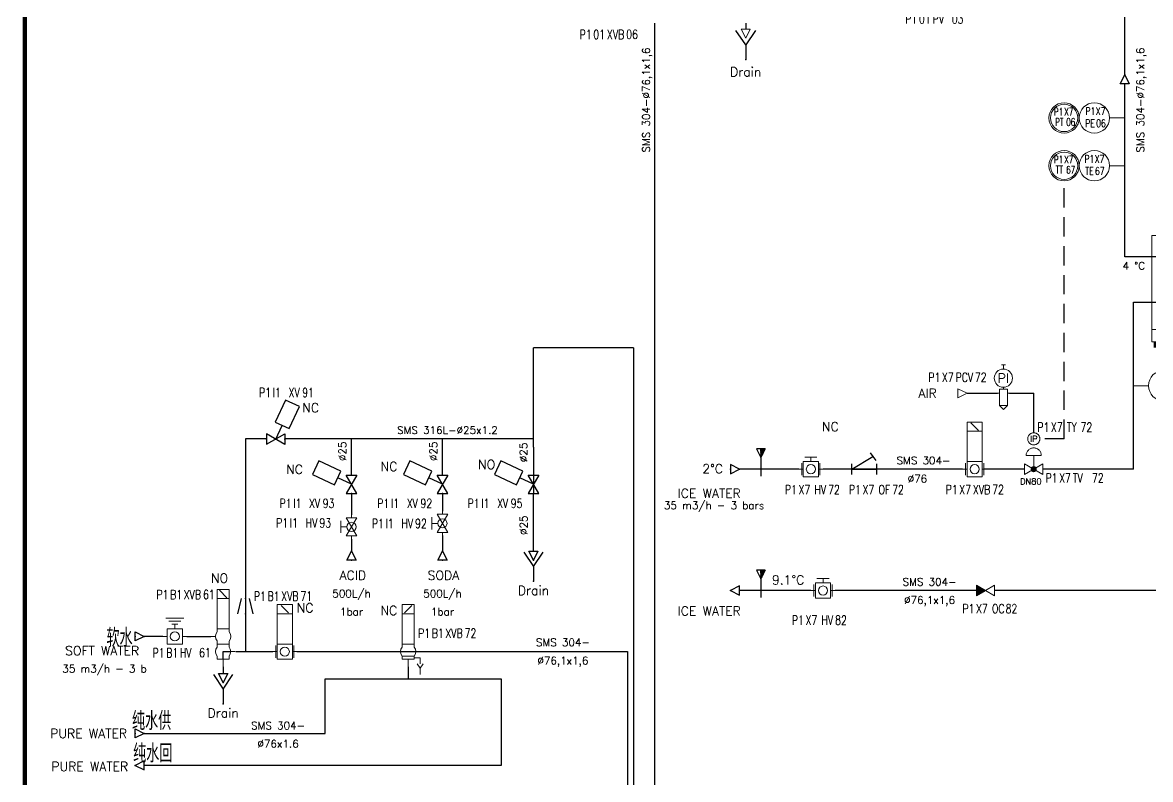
# Model space of a CAD drawing. Header units: inches. Extents: x 12482 to 13333, y 26366 to 27138.
# Drawn here: x 12482.5 to 12854.5, y 26721.1 to 26970.5 of the extents above; entities that cross this region are included whole.
import ezdxf
from ezdxf.enums import TextEntityAlignment as Align

# ---------------------------------------------------------------- set-up
doc = ezdxf.new("R2010")
doc.units = ezdxf.units.IN
doc.header["$MEASUREMENT"] = 0
doc.linetypes.add('ACAD_ISO02W100', pattern=[15, 12, -3])
doc.linetypes.add('DASHED2', pattern=[9.525, 6.35, -3.175])
doc.layers.add('31 Equipment', color=7, linetype='Continuous', lineweight=9)
doc.layers.add('33 Instruments Labels', color=7, linetype='Continuous', lineweight=9)
for name, color, linetype in [('FILTER', 7, 'Continuous'), ('LIAISON INSTRUMENTATION', 140, 'DASHED2'), ('MATERIEL-DIVERS', 7, 'Continuous'), ('POMPES-PROCESS', 7, 'Continuous'), ('REPERES', 7, 'Continuous'), ('techn-data', 7, 'Continuous'), ('TEXTES', 7, 'Continuous'), ('TUYAUTERIE-AIR INSTRUMENT', 3, 'Continuous'), ('TUYAUTERIE-EAU', 5, 'Continuous'), ('TUYAUTERIE-EAU UTILITES FROIDE', 142, 'Continuous'), ('TUYAUTERIE-EGOUT', 32, 'Continuous'), ('TUYAUTERIE-NEP (CONCENTRES + DETERGENTS)', 1, 'Continuous'), ('TUYAUTERIE-PROCESS', 30, 'Continuous'), ('TXT_ENG', 7, 'Continuous'), ('TXT_FR', 7, 'Continuous'), ('VANNES', 7, 'Continuous'), ('ZN', 1, 'Continuous')]:
    doc.layers.add(name, color=color, linetype=linetype)
doc.layers.get('33 Instruments Labels').off()
doc.layers.get('REPERES').off()
doc.styles.add('ACISOTS', font='isocp.shx', dxfattribs={"height": 1, "bigfont": 'gbcbig.shx'})
doc.styles.add('ROMANS', font='ROMANS.SHX')
doc.styles.get("Standard").update_dxf_attribs({"font": 'arial.ttf'})

# ---------------------------------------------------------------- blocks, each defined once
blk = doc.blocks.new('EGOUT')
at = {"color": 7}
for p, q in [((-3.2, 9.61), (0, 4.81)), ((0, 4.81), (3.2, 9.61)), ((0, 4.81), (0, 0))]:
    blk.add_line(p, q, dxfattribs=at)
at = {"color": 7, "extrusion": (0, -1, 0)}
blk.add_point((0, 0), dxfattribs=at)
at = {"layer": 'POMPES-PROCESS', "style": 'ROMANS'}
blk.add_attdef('EGOUT', text='', height=3, dxfattribs=at).set_placement((0, -4), align=Align.MIDDLE)
blk = doc.blocks.new('FLE23')
at = {"color": 7}
for p, q in [((0, -1.5), (0, 1.5)), ((0, 1.5), (3, 0)), ((3, 0), (0, -1.5))]:
    blk.add_line(p, q, dxfattribs=at)
at = {"layer": 'MATERIEL-DIVERS', "color": 2}
for p in [(0, 0), (3, 0)]:
    blk.add_point(p, dxfattribs=at)
at = {"layer": 'MATERIEL-DIVERS', "color": 7, "extrusion": (-1, 0, 0)}
blk.add_point((0, 0), dxfattribs=at)
at = {"layer": 'MATERIEL-DIVERS', "color": 7, "extrusion": (1, 0, 0)}
blk.add_point((3, 0), dxfattribs=at)
blk = doc.blocks.new('CR')
at = {"color": 7}
for p, q in [((-2.5, 2.5), (2.5, 1.25)), ((2.5, 1.25), (2.5, 1.25)), ((2.5, -1.25), (-2.5, -2.5))]:
    blk.add_line(p, q, dxfattribs=at)
at = {"color": 7, "extrusion": (-1, 0, 0)}
blk.add_point((-2.5, 0), dxfattribs=at)
at = {"color": 7, "extrusion": (1, 0, 0)}
blk.add_point((2.5, 0), dxfattribs=at)
blk = doc.blocks.new('REPNORM1')
at = {"layer": 'TEXTES', "style": 'ROMANS', "width": 0.75}
for tag, p in [('ZONE', (-9.75, -1.25)), ('SOUSZONE', (-5.25, -1.25)), ('ELEMENT', (-0.75, -1.25)), ('NUM', (5.59, -1.22))]:
    blk.add_attdef(tag, p, '', height=3, dxfattribs=at)
blk = doc.blocks.new('SMS-304-76')
at = {"layer": 'techn-data', "style": 'ROMANS'}
blk.add_text('SMS 304-%%C76,1x1,6', height=2.5, dxfattribs=at).set_placement((1.64, 2.84), align=Align.MIDDLE_CENTER)
blk = doc.blocks.new('APV-SIGN-ARW-FLOW-1')
at = {"layer": '31 Equipment'}
for p, q in [((-1.5, -1.5), (-1.5, 1.5)), ((-1.5, 1.5), (1.5, 0)), ((1.5, 0), (-1.5, -1.5))]:
    blk.add_line(p, q, dxfattribs=at)
blk = doc.blocks.new('FLE23-A')
at = {"color": 7}
for p, q in [((0, 1.5), (-3, 0)), ((-3, 0), (0, -1.5)), ((0, -1.5), (0, 1.5))]:
    blk.add_line(p, q, dxfattribs=at)
at = {"layer": 'MATERIEL-DIVERS', "color": 7, "extrusion": (-1, 0, 0)}
blk.add_point((-3, 0), dxfattribs=at)
at = {"layer": 'MATERIEL-DIVERS', "color": 2}
for p in [(-3, 0), (0, 0)]:
    blk.add_point(p, dxfattribs=at)
at = {"layer": 'MATERIEL-DIVERS', "color": 7, "extrusion": (1, 0, 0)}
blk.add_point((0, 0), dxfattribs=at)
blk = doc.blocks.new('*X62')
at = {"color": 0}
for p, q in [((-106.9, 13.3), (-106.7, 13.5)), ((-106.9, 13.4), (-106.8, 13.5)), ((-106.9, 13.4), (-106.9, 13.5)), ((-102, 8.5), (-106.9, 13.5)), ((-102, 8.4), (-106.9, 13.4)), ((-106.8, 13.1), (-106.4, 13.5)), ((-106.8, 13.2), (-106.5, 13.5)), ((-106.8, 13.2), (-106.5, 13.5)), ((-106.8, 13.3), (-106.6, 13.5)), ((-102, 8.6), (-106.8, 13.5)), ((-106.7, 12.9), (-106.1, 13.5)), ((-106.7, 13), (-106.2, 13.5)), ((-106.7, 13), (-106.3, 13.5)), ((-102, 8.7), (-106.7, 13.5)), ((-102, 8.8), (-106.7, 13.5)), ((-106.6, 12.7), (-105.7, 13.5)), ((-106.6, 12.7), (-105.8, 13.5)), ((-106.6, 12.8), (-105.9, 13.5)), ((-106.6, 12.9), (-106, 13.5)), ((-102, 8.9), (-106.6, 13.5)), ((-106.5, 12.5), (-105.5, 13.5)), ((-106.5, 12.6), (-105.6, 13.5)), ((-106.5, 12.6), (-105.7, 13.5)), ((-102, 9), (-106.5, 13.5)), ((-106.4, 12.3), (-105.2, 13.5)), ((-106.4, 12.4), (-105.3, 13.5)), ((-106.4, 12.4), (-105.4, 13.5)), ((-102, 9.1), (-106.4, 13.5)), ((-106.3, 12.1), (-104.9, 13.5)), ((-106.3, 12.2), (-104.9, 13.5)), ((-106.3, 12.2), (-105, 13.5)), ((-106.3, 12.3), (-105.1, 13.5)), ((-102, 9.2), (-106.3, 13.5)), ((-106.2, 11.9), (-104.6, 13.5)), ((-106.2, 12), (-104.7, 13.5)), ((-106.2, 12), (-104.8, 13.5)), ((-102, 9.2), (-106.2, 13.5)), ((-106.1, 11.7), (-104.2, 13.5)), ((-106.1, 11.7), (-104.3, 13.5)), ((-106.1, 11.8), (-104.4, 13.5)), ((-106.1, 11.9), (-104.5, 13.5)), ((-102, 9.3), (-106.1, 13.5)), ((-106, 11.5), (-104, 13.5)), ((-106, 11.6), (-104.1, 13.5)), ((-106, 11.6), (-104.2, 13.5)), ((-102, 9.4), (-106, 13.5)), ((-105.9, 11.3), (-103.7, 13.5)), ((-105.9, 11.4), (-103.8, 13.5)), ((-105.9, 11.4), (-103.9, 13.5)), ((-102, 9.5), (-105.9, 13.5)), ((-102, 9.6), (-105.9, 13.5)), ((-105.8, 11.1), (-103.4, 13.5)), ((-105.8, 11.1), (-103.4, 13.5)), ((-105.8, 11.2), (-103.5, 13.5)), ((-105.8, 11.3), (-103.6, 13.5)), ((-102, 9.7), (-105.8, 13.5)), ((-105.7, 10.9), (-103.1, 13.5)), ((-105.7, 11), (-103.2, 13.5)), ((-105.7, 11), (-103.3, 13.5)), ((-102, 9.8), (-105.7, 13.5)), ((-105.6, 10.7), (-102.7, 13.5)), ((-105.6, 10.7), (-102.8, 13.5)), ((-105.6, 10.8), (-102.9, 13.5)), ((-105.6, 10.9), (-103, 13.5)), ((-102, 9.9), (-105.6, 13.5)), ((-105.5, 10.5), (-102.5, 13.5)), ((-105.5, 10.6), (-102.6, 13.5)), ((-105.5, 10.6), (-102.7, 13.5)), ((-102, 9.9), (-105.5, 13.5)), ((-105.4, 10.3), (-102.2, 13.5)), ((-105.4, 10.4), (-102.3, 13.5)), ((-105.4, 10.4), (-102.4, 13.5)), ((-102, 10), (-105.4, 13.5)), ((-105.3, 10.1), (-102, 13.5)), ((-105.3, 10.2), (-102, 13.5)), ((-105.3, 10.3), (-102.1, 13.5)), ((-102, 10.1), (-105.3, 13.5)), ((-105.3, 10.1), (-102, 13.4)), ((-102, 10.2), (-105.2, 13.5)), ((-102, 10.3), (-105.2, 13.5)), ((-105.2, 10), (-102, 13.3)), ((-102, 10.4), (-105.1, 13.5)), ((-102, 10.5), (-105, 13.5)), ((-102, 10.6), (-104.9, 13.5)), ((-102, 10.7), (-104.8, 13.5)), ((-102, 10.7), (-104.7, 13.5)), ((-102, 10.8), (-104.6, 13.5)), ((-102, 10.9), (-104.5, 13.5)), ((-102, 11), (-104.4, 13.5)), ((-102, 11.1), (-104.4, 13.5)), ((-102, 11.2), (-104.3, 13.5)), ((-102, 11.3), (-104.2, 13.5)), ((-102, 11.4), (-104.1, 13.5)), ((-102, 11.5), (-104, 13.5)), ((-102, 11.5), (-103.9, 13.5)), ((-102, 11.6), (-103.8, 13.5)), ((-102, 11.7), (-103.7, 13.5)), ((-102, 11.8), (-103.6, 13.5)), ((-102, 11.9), (-103.6, 13.5)), ((-102, 12), (-103.5, 13.5)), ((-102, 12.1), (-103.4, 13.5)), ((-102, 12.2), (-103.3, 13.5)), ((-102, 12.2), (-103.2, 13.5)), ((-102, 12.3), (-103.1, 13.5)), ((-102, 12.4), (-103, 13.5)), ((-102, 12.5), (-102.9, 13.5)), ((-102, 12.6), (-102.9, 13.5)), ((-102, 12.7), (-102.8, 13.5)), ((-102, 12.8), (-102.7, 13.5)), ((-102, 12.9), (-102.6, 13.5)), ((-102, 13), (-102.5, 13.5)), ((-102, 13), (-102.4, 13.5)), ((-102, 13.1), (-102.3, 13.5)), ((-102, 13.2), (-102.2, 13.5)), ((-102, 13.3), (-102.1, 13.5)), ((-102, 13.4), (-102.1, 13.5)), ((-102, 13.5), (-102, 13.5)), ((-102, 8.4), (-106.8, 13.2)), ((-102, 8.3), (-106.7, 13)), ((-102, 8.2), (-106.6, 12.9)), ((-102, 8.1), (-106.6, 12.7)), ((-102, 8), (-106.5, 12.5)), ((-102, 7.9), (-106.4, 12.3)), ((-102, 7.8), (-106.3, 12.2)), ((-102, 7.7), (-106.2, 12)), ((-102, 7.6), (-106.1, 11.8)), ((-102, 7.6), (-106, 11.6)), ((-102, 7.5), (-105.9, 11.5)), ((-102, 7.4), (-105.9, 11.3)), ((-102, 7.3), (-105.8, 11.1)), ((-102, 7.2), (-105.7, 10.9)), ((-102, 7.1), (-105.6, 10.7)), ((-102, 7), (-105.5, 10.6)), ((-102, 6.9), (-105.4, 10.4)), ((-102, 6.9), (-105.3, 10.2)), ((-105.2, 10), (-102, 13.2)), ((-105.2, 9.9), (-102, 13.1)), ((-102, 6.8), (-105.2, 10)), ((-105.1, 9.9), (-102, 13)), ((-105.1, 9.7), (-102, 12.9)), ((-105.1, 9.8), (-102, 12.9)), ((-105.1, 9.7), (-102, 12.8)), ((-102, 6.7), (-105.1, 9.9)), ((-102, 6.6), (-105.1, 9.7)), ((-105, 9.6), (-102, 12.7)), ((-105, 9.6), (-102, 12.6)), ((-105, 9.5), (-102, 12.5)), ((-102, 6.5), (-105, 9.5)), ((-104.9, 9.4), (-102, 12.4)), ((-104.9, 9.4), (-102, 12.3)), ((-104.9, 9.3), (-102, 12.2)), ((-102, 6.4), (-104.9, 9.3)), ((-104.8, 9.2), (-102, 12.1)), ((-104.8, 9.3), (-102, 12.1)), ((-104.8, 9.1), (-102, 12)), ((-104.8, 9.1), (-102, 11.9)), ((-102, 6.3), (-104.8, 9.2)), ((-104.7, 9), (-102, 11.8)), ((-104.7, 9), (-102, 11.7)), ((-104.7, 8.9), (-102, 11.6)), ((-102, 6.2), (-104.7, 9)), ((-104.6, 8.9), (-102, 11.5)), ((-104.6, 8.7), (-102, 11.4)), ((-104.6, 8.8), (-102, 11.4)), ((-104.6, 8.7), (-102, 11.3)), ((-102, 6.1), (-104.6, 8.8)), ((-104.5, 8.6), (-102, 11.2)), ((-104.5, 8.6), (-102, 11.1)), ((-104.5, 8.5), (-102, 11)), ((-102, 6.1), (-104.5, 8.6)), ((-104.4, 8.4), (-102, 10.9)), ((-104.4, 8.4), (-102, 10.8)), ((-104.4, 8.3), (-102, 10.7)), ((-102, 6), (-104.4, 8.4)), ((-104.3, 8.3), (-102, 10.6)), ((-104.3, 8.2), (-102, 10.6)), ((-104.3, 8.1), (-102, 10.5)), ((-104.3, 8.1), (-102, 10.4)), ((-102, 5.9), (-104.3, 8.3)), ((-102, 5.8), (-104.3, 8.1)), ((-104.2, 8), (-102, 10.3)), ((-104.2, 8), (-102, 10.2)), ((-104.2, 7.9), (-102, 10.1)), ((-102, 5.7), (-104.2, 7.9)), ((-104.1, 7.8), (-102, 10)), ((-104.1, 7.8), (-102, 9.9)), ((-104.1, 7.7), (-102, 9.9)), ((-104.1, 7.7), (-102, 9.8)), ((-102, 5.6), (-104.1, 7.7)), ((-104, 7.6), (-102, 9.7)), ((-104, 7.6), (-102, 9.6)), ((-104, 7.5), (-102, 9.5)), ((-102, 5.5), (-104, 7.6)), ((-103.9, 7.4), (-102, 9.4)), ((-103.9, 7.4), (-102, 9.3)), ((-103.9, 7.3), (-102, 9.2)), ((-102, 5.4), (-103.9, 7.4)), ((-103.8, 7.3), (-102, 9.1)), ((-103.8, 7.2), (-102, 9.1)), ((-103.8, 7.1), (-102, 9)), ((-103.8, 7.1), (-102, 8.9)), ((-102, 5.4), (-103.8, 7.2)), ((-103.7, 7), (-102, 8.8)), ((-103.7, 7), (-102, 8.7)), ((-103.7, 6.9), (-102, 8.6)), ((-102, 5.3), (-103.7, 7)), ((-103.6, 6.8), (-102, 8.5)), ((-103.6, 6.8), (-102, 8.4)), ((-103.6, 6.7), (-102, 8.3)), ((-102, 5.2), (-103.6, 6.9)), ((-102, 5.1), (-103.6, 6.7)), ((-103.5, 6.7), (-102, 8.3)), ((-103.5, 6.6), (-102, 8.2)), ((-103.5, 6.6), (-102, 8.1)), ((-103.5, 6.5), (-102, 8)), ((-102, 5), (-103.5, 6.5)), ((-103.4, 6.4), (-102, 7.9)), ((-103.4, 6.4), (-102, 7.8)), ((-103.4, 6.3), (-102, 7.7)), ((-102, 4.9), (-103.4, 6.3)), ((-103.3, 6.3), (-102, 7.6)), ((-103.3, 6.2), (-102, 7.6)), ((-103.3, 6.1), (-102, 7.5)), ((-103.3, 6.1), (-102, 7.4)), ((-102, 4.8), (-103.3, 6.1)), ((-103.2, 6), (-102, 7.3)), ((-103.2, 6), (-102, 7.2)), ((-103.2, 5.9), (-102, 7.1)), ((-102, 4.7), (-103.2, 6)), ((-103.1, 5.8), (-102, 7)), ((-103.1, 5.8), (-102, 6.9)), ((-103.1, 5.7), (-102, 6.8)), ((-102, 4.6), (-103.1, 5.8)), ((-103, 5.7), (-102, 6.8)), ((-103, 5.6), (-102, 6.7)), ((-103, 5.6), (-102, 6.6)), ((-103, 5.5), (-102, 6.5)), ((-102, 4.6), (-103, 5.6)), ((-102.9, 5.4), (-102, 6.4)), ((-102.9, 5.4), (-102, 6.3)), ((-102.9, 5.3), (-102, 6.2)), ((-102, 4.5), (-102.9, 5.4)), ((-102.8, 5.3), (-102, 6.1)), ((-102.8, 5.2), (-102, 6.1)), ((-102.8, 5.1), (-102, 6)), ((-102.8, 5.1), (-102, 5.9)), ((-102, 4.4), (-102.8, 5.3)), ((-102, 4.3), (-102.8, 5.1)), ((-102.7, 5), (-102, 5.8)), ((-102.7, 5), (-102, 5.7)), ((-102.7, 4.9), (-102, 5.6)), ((-102, 4.2), (-102.7, 4.9)), ((-102.6, 4.8), (-102, 5.5)), ((-102.6, 4.8), (-102, 5.4)), ((-102.6, 4.7), (-102, 5.3)), ((-102, 4.1), (-102.6, 4.7)), ((-102.5, 4.7), (-102, 5.3)), ((-102.5, 4.6), (-102, 5.2)), ((-102.5, 4.5), (-102, 5.1)), ((-102.5, 4.5), (-102, 5)), ((-102, 4), (-102.5, 4.6)), ((-102.4, 4.4), (-102, 4.9)), ((-102.4, 4.4), (-102, 4.8)), ((-102.4, 4.3), (-102, 4.7)), ((-102, 3.9), (-102.4, 4.4)), ((-102.3, 4.3), (-102, 4.6)), ((-102.3, 4.2), (-102, 4.5)), ((-102.3, 4.1), (-102, 4.5)), ((-102.3, 4.1), (-102, 4.4)), ((-102, 3.8), (-102.3, 4.2)), ((-102.2, 4), (-102, 4.3)), ((-102.2, 4), (-102, 4.2)), ((-102.2, 3.9), (-102, 4.1)), ((-102, 3.8), (-102.2, 4)), ((-102.1, 3.8), (-102, 4)), ((-102.1, 3.8), (-102, 3.9)), ((-102, 3.7), (-102.1, 3.9)), ((-102.1, 3.7), (-102, 3.8)), ((-102, 3.6), (-102.1, 3.7)), ((-102, 3.7), (-102, 3.8)), ((-102, 3.6), (-102, 3.7)), ((-102, 3.5), (-102, 3.6)), ((-102, 3.5), (-102, 3.5))]:
    blk.add_line(p, q, dxfattribs=at)
blk = doc.blocks.new('LIMFOUR')
at = {"color": 7}
for p, q in [((-1.41, 6.67), (1.41, 6.67)), ((-1.41, 6.67), (0, 3.86)), ((1.41, 6.67), (0, 3.86)), ((0, 6.67), (0, -2.32))]:
    blk.add_line(p, q, dxfattribs=at)
blk.add_point((0, 0), dxfattribs=at)
at = {"color": 7, "xscale": 0.28125, "yscale": 0.28125, "zscale": 0.28125}
blk.add_blockref('*X62', (28.68, 2.88), dxfattribs=at)
blk = doc.blocks.new('APV-VLV-BFLY-SVS-3')
at = {"layer": '31 Equipment', "ltscale": 38}
for p, q in [((1.25, 15.25), (-1.25, 12.75)), ((-2.5, 0), (-4, 0)), ((2.5, 2.5), (-2.5, 2.5)), ((-2.5, 2.5), (-2.5, -2.5)), ((2.5, -2.5), (2.5, 2.5)), ((2.5, 0), (4, 0)), ((-2.5, -2.5), (2.5, -2.5))]:
    blk.add_line(p, q, dxfattribs=at)
at = {"layer": '31 Equipment'}
for p, q in [((-3, 2), (-3, -2)), ((3, -2), (3, 2))]:
    blk.add_line(p, q, dxfattribs=at)
at = {"layer": '31 Equipment', "ltscale": 38}
for points in [[(-2.5, 12.5), (2.5, 12.5), (2.5, 15.5), (-2.5, 15.5)], [(-2.5, 2.5), (2.5, 2.5), (2.5, 12.5), (-2.5, 12.5)]]:
    blk.add_lwpolyline(points, close=True, dxfattribs=at)
blk.add_circle((0, 0), 1.5, dxfattribs=at)
blk = doc.blocks.new('APV-VLV-MODUL-2WAY-1')
at = {"layer": '31 Equipment', "linetype": 'ACAD_ISO02W100', "ltscale": 38}
for p, q in [((2.5, 4.5), (-2.5, 4.5)), ((0, 1), (0, 4.5))]:
    blk.add_line(p, q, dxfattribs=at)
at = {"layer": '31 Equipment', "ltscale": 38}
for p, q in [((-3, 0), (-4, 0)), ((3, 0), (4, 0))]:
    blk.add_line(p, q, dxfattribs=at)
at = {"layer": '31 Equipment'}
for p, q in [((-3, 1.734), (-3, -1.734)), ((-3, -1.734), (3, 1.734)), ((3, -1.734), (-3, 1.734)), ((3, 1.734), (3, -1.734))]:
    blk.add_line(p, q, dxfattribs=at)
at = {"layer": '31 Equipment', "const_width": 1}
blk.add_lwpolyline([(-0.5, 0, 1), (0.5, 0, 1)], format="xyb", close=True, dxfattribs=at)
at = {"layer": '31 Equipment', "linetype": 'ACAD_ISO02W100', "ltscale": 38}
blk.add_arc((0, 4.5), 2.5, 0, 180, dxfattribs=at)
blk = doc.blocks.new('APV-VLV-IPCNV-GEN-1')
at = {"layer": '31 Equipment', "linetype": 'ACAD_ISO02W100', "ltscale": 38}
blk.add_circle((0, 0), 2, dxfattribs=at)
at = {"layer": '31 Equipment', "style": 'ROMANS'}
blk.add_text('IP', height=2, dxfattribs=at).set_placement((0, 0), align=Align.MIDDLE)
blk = doc.blocks.new('APV-PNE-GEN-PRESREGL-1')
at = {"layer": '31 Equipment', "color": 7}
for p, q in [((-0.67, 9.33), (0.67, 9.33)), ((0, 8), (0, 9.33)), ((-1.33, 0), (-2, 0)), ((-1.33, -4), (-1.33, 1.33)), ((-1.33, 1.33), (1.33, 1.33)), ((1.33, 1.33), (1.33, -4)), ((1.33, 0), (2, 0)), ((-1.33, -4), (0, -5.33)), ((1.33, -4), (-1.33, -4)), ((0, -5.33), (1.33, -4))]:
    blk.add_line(p, q, dxfattribs=at)
at = {"layer": '31 Equipment'}
blk.add_line((0, 2), (0, 1.33), dxfattribs=at)
blk.add_circle((0, 5), 3, dxfattribs=at)
at = {"layer": '31 Equipment', "style": 'ROMANS'}
blk.add_text('PI', height=3, dxfattribs=at).set_placement((0, 5), align=Align.MIDDLE)
blk = doc.blocks.new('REPNORM')
at = {"layer": 'TEXTES', "style": 'ROMANS', "width": 0.75}
for tag, p in [('ZONE', (-9.75, -1.25)), ('SOUSZONE', (-5.25, -1.25)), ('ELEMENT', (0, -1.25)), ('NUM', (4.5, -1.25))]:
    blk.add_attdef(tag, p, '', height=3, dxfattribs=at)
blk = doc.blocks.new('APV-HEX-PLAT-14')
at = {"layer": '31 Equipment'}
for p, q in [((-1, 2), (-1, 37)), ((-1, 37), (1, 37)), ((1, 37), (1, 2)), ((1, 36), (15, 36)), ((17, 37), (15, 37)), ((15, 37), (15, 10)), ((17, 10), (17, 37)), ((17, 36), (133, 36)), ((135, 37), (133, 37)), ((133, 37), (133, 2)), ((135, 37), (135, 2)), ((15, 32), (1, 32)), ((15, 31), (12, 31)), ((12, 31), (12, 29)), ((17, 32), (133, 32)), ((43, 13), (43, 32)), ((47, 32), (47, 13)), ((73, 13), (73, 32)), ((77, 32), (77, 13)), ((103, 13), (103, 32)), ((107, 32), (107, 13)), ((135, 31), (137, 31)), ((137, 31), (137, 29)), ((12, 29), (15, 29)), ((137, 29), (135, 29)), ((12, 14), (12, 16)), ((12, 16), (15, 16)), ((135, 16), (137, 16)), ((137, 16), (137, 14)), ((15, 13), (1, 13)), ((15, 14), (12, 14)), ((17, 13), (133, 13)), ((137, 14), (135, 14)), ((1, 11), (15, 11)), ((15, 10), (17, 10)), ((17, 11), (133, 11)), ((-1, 6), (1, 6)), ((133, 6), (135, 6)), ((1, 2), (-1, 2)), ((133, 2), (135, 2))]:
    blk.add_line(p, q, dxfattribs=at)
at = {"layer": '31 Equipment', "ltscale": 38}
for p in [(-5, 30), (40, 30), (50, 30), (70, 30), (80, 30), (100, 30), (110, 30), (140, 30), (-5, 15), (40, 15), (50, 15), (70, 15), (80, 15), (100, 15), (110, 15), (140, 15)]:
    blk.add_point(p, dxfattribs=at)
at = {"layer": '31 Equipment'}
for points in [[(0.5, 2), (-0.5, 2), (0.5, 0), (-0.5, 0)], [(134.5, 2), (133.5, 2), (134.5, 0), (133.5, 0)]]:
    blk.add_trace(points, dxfattribs=at)
blk = doc.blocks.new('VANNE SIEGE INCLINE')
at = {"color": 7}
for p, q in [((-3, 1.73), (-3, -1.73)), ((-3, -1.73), (3, 1.73)), ((3, -1.73), (-3, 1.73)), ((3, 1.73), (3, -1.73))]:
    blk.add_line(p, q, dxfattribs=at)
at = {"color": 7, "extrusion": (-1, 0, 0)}
blk.add_point((-3, 0), dxfattribs=at)
at = {"color": 7, "extrusion": (1, 0, 0)}
blk.add_point((3, 0), dxfattribs=at)
at = {"layer": 'VANNES'}
for p, q in [((3.23, 12.84), (-0.15, 5.59)), ((7.76, 10.73), (3.23, 12.84)), ((4.38, 3.47), (7.76, 10.73)), ((-0.15, 5.59), (4.38, 3.47)), ((0, 0), (2.11, 4.53))]:
    blk.add_line(p, q, dxfattribs=at)
blk = doc.blocks.new('APV-FCE-NRV-GEN-1')
at = {"layer": '31 Equipment'}
h = blk.add_hatch(dxfattribs=at)
h.set_pattern_fill('ANSI31', color=256, scale=0.01, style=0)
h.set_pattern_definition([(45, (0, 0), (-0.02245064, 0.02245064), [])])
h.paths.add_polyline_path([(3, 1.75), (3, -1.75), (0, 0)])
at = {"layer": '31 Equipment', "linetype": 'ACAD_ISO02W100', "ltscale": 38}
for p, q in [((-3, 0), (-5, 0)), ((0, 0), (-3, 1.75)), ((-3, 1.75), (-3, -1.75)), ((0, 0), (-3, -1.75)), ((0, 0), (3, 1.75)), ((0, 0), (3, -1.75)), ((3, 1.75), (3, -1.75)), ((3, 0), (5, 0))]:
    blk.add_line(p, q, dxfattribs=at)
blk = doc.blocks.new('FILTER (3)')
at = {"layer": 'FILTER'}
for p, q in [((0, 1.71), (0, -1.71)), ((0, 0), (8.27, 0)), ((0, 0), (6.97, -4.12)), ((8.27, 1.71), (8.27, -1.71)), ((6.97, -4.12), (7.92, -2.85)), ((6.02, -5.39), (6.97, -4.12))]:
    blk.add_line(p, q, dxfattribs=at)
at = {"layer": 'FILTER', "flags": 1}
for tag, p in [('///', (2.96, 22.41)), ('///', (2.96, 20.11)), ('///', (2.96, 17.53)), ('COMMENTS', (-2.97, 14.83)), ('SUPPLIER', (-2.63, 11.93)), ('SIZE', (1.28, 9.44)), ('DESCRIPTION', (-4.64, 6.8)), ('TARGETNO.', (-2.92, 3.96))]:
    blk.add_attdef(tag, p, '', height=2, dxfattribs=at)
blk = doc.blocks.new('APV-VLV-SSEAT-SW43-41')
at = {"layer": '31 Equipment', "ltscale": 38}
for p, q in [((1.25, 20.25), (-1.25, 17.75)), ((-2, 7.5), (-2, 6.5)), ((2, 7.5), (2, 6.5)), ((2.5, 5), (4, 5)), ((-2.5, 0), (-4, 0)), ((-2, 2.5), (-2, 3.5)), ((-2, 2.5), (2, 2.5)), ((-2, 2.5), (-2, 1.5)), ((2, 2.5), (2, 3.5)), ((2, 2.5), (2, 1.5)), ((-2, -1.5), (-2, -2.5)), ((-2, -2.5), (2, -2.5)), ((0, -2.5), (0, -5)), ((2, -1.5), (2, -2.5))]:
    blk.add_line(p, q, dxfattribs=at)
at = {"layer": '31 Equipment', "lineweight": 30}
for p, q in [((0, 0), (-2.5, 0)), ((0, -2.5), (0, 0))]:
    blk.add_line(p, q, dxfattribs=at)
at = {"layer": '31 Equipment', "ltscale": 38}
for points in [[(-2, 17.5), (2, 17.5), (2, 20.5), (-2, 20.5)], [(-2, 7.5), (2, 7.5), (2, 17.5), (-2, 17.5)]]:
    blk.add_lwpolyline(points, close=True, dxfattribs=at)
for centre, start, end in [((0, 5), 143.1301, 216.8699), ((0, 5), 323.1301, 36.8699), ((0, 0), 143.1301, 216.8699), ((0, 0), 323.1301, 36.8699)]:
    blk.add_arc(centre, 2.5, start, end, dxfattribs=at)
blk = doc.blocks.new('APV-VLVM-BALL-KHV+MF-1')
at = {"layer": '31 Equipment', "ltscale": 38}
for p, q in [((-3, 0), (-4, 0)), ((3, 0), (4, 0))]:
    blk.add_line(p, q, dxfattribs=at)
at = {"layer": '31 Equipment'}
for p, q in [((-3, 1.734), (-3, -1.734)), ((-3, -1.734), (3, 1.734)), ((3, -1.734), (-3, 1.734)), ((-2, 3.5), (2, 3.5)), ((0, 1.5), (0, 3.5)), ((3, 1.734), (3, -1.734))]:
    blk.add_line(p, q, dxfattribs=at)
blk.add_circle((0, 0), 1.5, dxfattribs=at)
blk = doc.blocks.new('APV-VLVM-BFLY-SV-3')
at = {"layer": '31 Equipment'}
for p, q in [((3, 6), (-3, 6)), ((-2, 5), (2, 5)), ((-1, 4), (1, 4))]:
    blk.add_line(p, q, dxfattribs=at)
at = {"layer": '31 Equipment', "ltscale": 38}
for p, q in [((0, 2.5), (0, 4)), ((-2.5, 0), (-4, 0)), ((2.5, 2.5), (-2.5, 2.5)), ((-2.5, 2.5), (-2.5, -2.5)), ((2.5, -2.5), (2.5, 2.5)), ((2.5, 0), (4, 0)), ((-2.5, -2.5), (2.5, -2.5))]:
    blk.add_line(p, q, dxfattribs=at)
blk.add_circle((0, 0), 1.5, dxfattribs=at)
blk = doc.blocks.new('APV-VLV-SSEAT-SWCIP42-3')
at = {"layer": '31 Equipment', "ltscale": 38}
for p, q in [((1.25, 15.25), (-1.25, 12.75)), ((-2.5, 0), (-4, 0)), ((-2, 2.5), (-2, 1.5)), ((2, 2.5), (2, 1.5)), ((2.5, 0), (4, 0)), ((-2, -1.5), (2, -1.5)), ((-2, -2.5), (-2, -1.5)), ((-2, -2.5), (2, -2.5)), ((0, -2.5), (0, -5)), ((2, -2.5), (2, -1.5)), ((2, -2), (4, -2)), ((4, -2), (4, -4)), ((4, -5.5), (3, -4)), ((5, -4), (4, -5.5)), ((4, -5.5), (4, -7.5))]:
    blk.add_line(p, q, dxfattribs=at)
at = {"layer": '31 Equipment', "lineweight": 30}
blk.add_line((-2.5, 0), (2.5, 0), dxfattribs=at)
at = {"layer": '31 Equipment', "ltscale": 38}
for points in [[(-2, 12.5), (2, 12.5), (2, 15.5), (-2, 15.5)], [(-2, 2.5), (2, 2.5), (2, 12.5), (-2, 12.5)]]:
    blk.add_lwpolyline(points, close=True, dxfattribs=at)
for start, end in [(143.1301, 216.8699), (323.1301, 36.8699)]:
    blk.add_arc((0, 0), 2.5, start, end, dxfattribs=at)
blk = doc.blocks.new('APV-INS-M-L-PE')
at = {"layer": '31 Equipment', "color": 7}
blk.add_line((0, -5), (0, -10), dxfattribs=at)
blk.add_circle((0, 0), 5, dxfattribs=at)
blk = doc.blocks.new('REPINS')
at = {"layer": 'TEXTES', "style": 'ROMANS', "width": 0.75}
for tag, p in [('ZONE', (-3.3, 1)), ('SOUSZONE', (0.1, 1)), ('NUM', (0.2, -3))]:
    blk.add_attdef(tag, p, '', height=2.5, dxfattribs=at)
blk.add_attdef('ELEMENT', text='', height=2.5, dxfattribs=at).set_placement((-0.2, -3), align=Align.RIGHT)
blk = doc.blocks.new('APV-INS-F-L-PT')
at = {"layer": '31 Equipment'}
for radius in [5, 4.5]:
    blk.add_circle((0, 0), radius, dxfattribs=at)
blk = doc.blocks.new('REPINS2')
at = {"layer": 'TEXTES', "style": 'ROMANS', "width": 0.7}
for tag, p in [('ZONE', (-3.35, 0.8)), ('SOUSZONE', (0.05, 0.8)), ('NUM', (0.7, -2.6))]:
    blk.add_attdef(tag, p, '', height=2.5, dxfattribs=at)
blk.add_attdef('ELEMENT', text='', height=2.5, dxfattribs=at).set_placement((-1.56, -2.59), align=Align.CENTER)
blk = doc.blocks.new('APV-INS-M-L-TE')
at = {"layer": '31 Equipment', "color": 7}
blk.add_line((0, -5), (0, -10), dxfattribs=at)
blk.add_circle((0, 0), 5, dxfattribs=at)
blk = doc.blocks.new('APV-INS-F-L-TT')
at = {"layer": '31 Equipment'}
for radius in [5, 4.5]:
    blk.add_circle((0, 0), radius, dxfattribs=at)
blk = doc.blocks.new('APV-VLVM-BFLY-SVS-1')
at = {"layer": '31 Equipment', "ltscale": 38}
for p, q in [((-2, 4), (2, 4)), ((0, 2.5), (0, 4)), ((-2.5, 0), (-4, 0)), ((2.5, 2.5), (-2.5, 2.5)), ((-2.5, 2.5), (-2.5, -2.5)), ((2.5, -2.5), (2.5, 2.5)), ((2.5, 0), (4, 0)), ((-2.5, -2.5), (2.5, -2.5))]:
    blk.add_line(p, q, dxfattribs=at)
at = {"layer": '31 Equipment'}
for p, q in [((-3, 2), (-3, -2)), ((3, -2), (3, 2))]:
    blk.add_line(p, q, dxfattribs=at)
at = {"layer": '31 Equipment', "ltscale": 38}
blk.add_circle((0, 0), 1.5, dxfattribs=at)

msp = doc.modelspace()

# ---------------------------------------------------------------- linework, layer by layer
at = {"layer": 'LIAISON INSTRUMENTATION'}
for q in [(12825.96, 26918.31), (12817.96, 26833.31)]:
    msp.add_line((12825.96, 26833.31), q, dxfattribs=at)
at = {"layer": 'MATERIEL-DIVERS'}
msp.add_line((12650.96, 26821.31), (12650.96, 26815.31), dxfattribs=at)
at = {"layer": 'TUYAUTERIE-AIR INSTRUMENT'}
for p, q in [((12793.96, 26848.31), (12803.96, 26848.31)), ((12807.96, 26848.31), (12815.96, 26848.31)), ((12815.96, 26835.31), (12815.96, 26848.31))]:
    msp.add_line(p, q, dxfattribs=at)
at = {"layer": 'TUYAUTERIE-EAU'}
for p, q in [((12848.82, 26823.31), (12848.82, 26878.31)), ((12848.82, 26878.31), (12895.96, 26878.31)), ((12738.46, 26823.31), (12718.96, 26823.31)), ((12792.46, 26823.31), (12746.46, 26823.31)), ((12812.96, 26823.31), (12799.46, 26823.31)), ((12848.82, 26823.31), (12818.96, 26823.31)), ((12742.46, 26783.31), (12718.96, 26783.31)), ((12799.99, 26783.31), (12750.46, 26783.31)), ((12895.96, 26783.31), (12803.03, 26783.31))]:
    msp.add_line(p, q, dxfattribs=at)
at = {"layer": 'TUYAUTERIE-EAU UTILITES FROIDE'}
for p, q in [((12562.96, 26833.31), (12555.96, 26833.31)), ((12555.96, 26833.31), (12555.97, 26763.18)), ((12528.7, 26768.18), (12522.61, 26768.18)), ((12536.7, 26768.18), (12544.62, 26768.18)), ((12552.84, 26763.18), (12564.96, 26763.18)), ((12572.96, 26763.18), (12681.96, 26763.18)), ((12681.96, 26763.18), (12681.96, 26687.31)), ((12609.64, 26758.18), (12609.64, 26754.24)), ((12582.25, 26754.24), (12640.36, 26754.24)), ((12582.25, 26736.22), (12582.25, 26754.24)), ((12640.36, 26754.24), (12640.36, 26725.68)), ((12522.61, 26736.22), (12582.25, 26736.22)), ((12640.36, 26725.68), (12522.61, 26725.68))]:
    msp.add_line(p, q, dxfattribs=at)
at = {"layer": 'TUYAUTERIE-EGOUT'}
for p, q in [((12720.96, 26970.31), (12720.96, 26968.31)), ((12650.96, 26796.33), (12650.96, 26815.31)), ((12548.62, 26758.18), (12548.62, 26755.96))]:
    msp.add_line(p, q, dxfattribs=at)
at = {"layer": 'TUYAUTERIE-NEP (CONCENTRES + DETERGENTS)'}
for p, q in [((12650.96, 26830.53), (12650.96, 26863.31)), ((12683.96, 26863.31), (12650.96, 26863.31)), ((12683.96, 26863.31), (12683.96, 26688.31)), ((12650.96, 26833.31), (12568.96, 26833.31)), ((12590.96, 26821.31), (12590.96, 26833.31)), ((12620.96, 26821.31), (12620.96, 26833.31)), ((12650.96, 26830.53), (12650.96, 26821.31)), ((12590.96, 26815.31), (12590.96, 26808.29)), ((12620.96, 26815.31), (12620.96, 26809.44)), ((12620.96, 26801.44), (12620.96, 26796.31)), ((12590.96, 26800.29), (12590.96, 26796.31))]:
    msp.add_line(p, q, dxfattribs=at)
at = {"layer": 'TUYAUTERIE-PROCESS'}
for p, q in [((12845.96, 26953.31), (12845.96, 27024.64)), ((12690.96, 26687.31), (12690.96, 26970.31)), ((12845.96, 26893.31), (12845.96, 26950.29)), ((12895.96, 26893.31), (12845.96, 26893.31))]:
    msp.add_line(p, q, dxfattribs=at)
at = {"layer": 'ZN', "const_width": 1.5}
msp.add_lwpolyline([(12483.22, 27081.15), (13332, 27081.15), (13332, 26367), (12483.22, 26367)], close=True, dxfattribs=at)

# ---------------------------------------------------------------- block references
msp.add_blockref('APV-VLVM-BFLY-SV-3', (12532.7, 26768.18))
at = {"layer": '31 Equipment'}
msp.add_blockref('APV-HEX-PLAT-14', (12855.96, 26863.31), dxfattribs=at)
at = {"layer": '31 Equipment', "ltscale": 38}
msp.add_blockref('APV-VLV-SSEAT-SWCIP42-3', (12609.64, 26763.18), dxfattribs=at)
at = {"layer": '33 Instruments Labels'}
for name, p in [('APV-INS-F-L-PT', (12825.96, 26939.04)), ('APV-INS-F-L-TT', (12825.96, 26923.31))]:
    msp.add_blockref(name, p, dxfattribs=at)
at = {"layer": '33 Instruments Labels', "xscale": -1, "rotation": 90}
msp.add_blockref('APV-INS-M-L-PE', (12835.96, 26939.04), dxfattribs=at)
at = {"layer": '33 Instruments Labels'}
for name, p, rotation in [('APV-INS-M-L-TE', (12835.96, 26923.31), 90), ('APV-INS-M-L-PE', (12858.82, 26850.81), 270)]:
    msp.add_blockref(name, p, dxfattribs=dict(at, rotation=rotation))
at = {"layer": 'FILTER', "xscale": -1, "rotation": 180}
msp.add_blockref('FILTER (3)', (12755.97, 26823.31), dxfattribs=at)
at = {"layer": 'MATERIEL-DIVERS'}
ref = msp.add_blockref('EGOUT', (12720.96, 26958.31), dxfattribs=dict(at, xscale=-1))
ref.add_attrib('EGOUT', 'Drain', dxfattribs={"layer": 'POMPES-PROCESS', "height": 3, "style": 'ROMANS'}).set_placement((12720.96, 26954.31), align=Align.MIDDLE)
at = {"layer": 'MATERIEL-DIVERS', "xscale": -1, "rotation": 90}
msp.add_blockref('APV-SIGN-ARW-FLOW-1', (12720.96, 26966.81), dxfattribs=at)
at = {"layer": 'MATERIEL-DIVERS'}
for name, p, rotation in [('FLE23', (12845.96, 26950.31), 90), ('VANNE SIEGE INCLINE', (12565.96, 26833.21), 359.7543700684468), ('VANNE SIEGE INCLINE', (12590.96, 26818.31), 90), ('VANNE SIEGE INCLINE', (12620.96, 26818.31), 90), ('VANNE SIEGE INCLINE', (12650.96, 26818.31), 90), ('FLE23-A', (12715.96, 26823.31), 180), ('FLE23', (12590.96, 26793.31), 90), ('FLE23', (12620.96, 26793.31), 90), ('FLE23', (12650.96, 26796.33), 270), ('APV-FCE-NRV-GEN-1', (12800.03, 26783.31), 180), ('CR', (12555.96, 26778.18), 90), ('FLE23', (12548.62, 26755.96), 270)]:
    msp.add_blockref(name, p, dxfattribs=dict(at, rotation=rotation))
for name, p in [('APV-PNE-GEN-PRESREGL-1', (12805.96, 26848.31)), ('FLE23-A', (12718.96, 26783.31)), ('FLE23', (12519.61, 26768.18)), ('FLE23', (12519.61, 26736.22))]:
    msp.add_blockref(name, p, dxfattribs=at)
at = {"layer": 'MATERIEL-DIVERS', "xscale": -1}
for name, p in [('LIMFOUR', (12725.96, 26823.31)), ('LIMFOUR', (12725.96, 26783.31)), ('FLE23', (12522.61, 26725.68))]:
    msp.add_blockref(name, p, dxfattribs=at)
at = {"layer": 'MATERIEL-DIVERS'}
ref = msp.add_blockref('EGOUT', (12650.96, 26786.39), dxfattribs=at)
ref.add_attrib('EGOUT', 'Drain', dxfattribs={"layer": 'POMPES-PROCESS', "height": 3, "style": 'ROMANS'}).set_placement((12650.96, 26783.39), align=Align.MIDDLE)
ref = msp.add_blockref('EGOUT', (12548.62, 26746.02), dxfattribs=at)
ref.add_attrib('EGOUT', 'Drain', dxfattribs={"layer": 'POMPES-PROCESS', "height": 3, "style": 'ROMANS'}).set_placement((12548.62, 26743.02), align=Align.MIDDLE)
at = {"layer": 'REPERES'}
for name, p, values in [('REPNORM1', (12783.35, 26971.38), {'ZONE': 'P1', 'SOUSZONE': '01', 'ELEMENT': 'PV', 'NUM': '03'}), ('REPNORM1', (12675.96, 26966.31), {'ZONE': 'P1', 'SOUSZONE': '01', 'ELEMENT': 'XVB', 'NUM': '06'}), ('REPINS', (12836.34, 26939.04), {'ZONE': 'P1', 'SOUSZONE': 'X7', 'ELEMENT': 'PE', 'NUM': '06'}), ('REPINS2', (12825.96, 26939.04), {'ZONE': 'P1', 'SOUSZONE': 'X7', 'NUM': '06', 'ELEMENT': 'PT'}), ('REPINS2', (12825.96, 26923.31), {'ZONE': 'P1', 'SOUSZONE': 'X7', 'NUM': '67', 'ELEMENT': 'TT'}), ('REPINS', (12835.96, 26923.31), {'ZONE': 'P1', 'SOUSZONE': 'X7', 'ELEMENT': 'TE', 'NUM': '67'}), ('REPNORM1', (12790.96, 26853.31), {'ZONE': 'P1', 'SOUSZONE': 'X7', 'ELEMENT': 'PCV', 'NUM': '72'}), ('REPNORM', (12570.22, 26848.32), {'ZONE': 'P1', 'SOUSZONE': 'I1', 'ELEMENT': 'XV', 'NUM': '91'}), ('REPNORM', (12826.91, 26836.89), {'ZONE': 'P1', 'SOUSZONE': 'X7', 'ELEMENT': 'TY', 'NUM': '72'}), ('REPNORM1', (12829.59, 26820.15), {'ZONE': 'P1', 'SOUSZONE': 'X7', 'ELEMENT': 'TV', 'NUM': '72'}), ('REPNORM', (12743.65, 26816.31), {'ZONE': 'P1', 'SOUSZONE': 'X7', 'ELEMENT': 'HV', 'NUM': '72'}), ('REPNORM', (12764.76, 26816.31), {'ZONE': 'P1', 'SOUSZONE': 'X7', 'ELEMENT': 'OF', 'NUM': '72'}), ('REPNORM1', (12796.68, 26816.31), {'ZONE': 'P1', 'SOUSZONE': 'X7', 'ELEMENT': 'XVB', 'NUM': '72'}), ('REPNORM', (12576.97, 26811.76), {'ZONE': 'P1', 'SOUSZONE': 'I1', 'ELEMENT': 'XV', 'NUM': '93'}), ('REPNORM', (12609.21, 26811.76), {'ZONE': 'P1', 'SOUSZONE': 'I1', 'ELEMENT': 'XV', 'NUM': '92'}), ('REPNORM', (12638.99, 26811.76), {'ZONE': 'P1', 'SOUSZONE': 'I1', 'ELEMENT': 'XV', 'NUM': '95'}), ('REPNORM', (12575.86, 26805.35), {'ZONE': 'P1', 'SOUSZONE': 'I1', 'ELEMENT': 'HV', 'NUM': '93'}), ('REPNORM', (12607.44, 26805.14), {'ZONE': 'P1', 'SOUSZONE': 'I1', 'ELEMENT': 'HV', 'NUM': '92'}), ('REPNORM1', (12536.39, 26781.72), {'ZONE': 'P1', 'SOUSZONE': 'B1', 'ELEMENT': 'XVB', 'NUM': '61'}), ('REPNORM1', (12568.53, 26781.19), {'ZONE': 'P1', 'SOUSZONE': 'B1', 'ELEMENT': 'XVB', 'NUM': '71'}), ('REPNORM', (12802.19, 26777.07), {'ZONE': 'P1', 'SOUSZONE': 'X7', 'ELEMENT': 'OC', 'NUM': '82'}), ('REPNORM', (12745.96, 26773.31), {'ZONE': 'P1', 'SOUSZONE': 'X7', 'ELEMENT': 'HV', 'NUM': '82'}), ('REPNORM1', (12622.69, 26768.99), {'ZONE': 'P1', 'SOUSZONE': 'B1', 'ELEMENT': 'XVB', 'NUM': '72'}), ('REPNORM1', (12535.1, 26762.54), {'ZONE': 'P1', 'SOUSZONE': 'B1', 'ELEMENT': 'HV', 'NUM': '61'})]:
    msp.add_blockref(name, p, dxfattribs=at).add_auto_attribs(values)
at = {"layer": 'techn-data', "rotation": 90}
for p in [(12690.96, 26943.31), (12853.96, 26943.31)]:
    msp.add_blockref('SMS-304-76', p, dxfattribs=at)
at = {"layer": 'TUYAUTERIE-EGOUT', "xscale": -1, "rotation": 359.9682656985374}
msp.add_blockref('APV-VLV-SSEAT-SW43-41', (12548.62, 26763.18), dxfattribs=at)
at = {"layer": 'VANNES', "xscale": -1}
for name, p, rotation in [('APV-SIGN-ARW-FLOW-1', (12792.46, 26848.31), 180), ('APV-VLVM-BALL-KHV+MF-1', (12620.96, 26805.44), 90), ('APV-VLVM-BALL-KHV+MF-1', (12590.96, 26804.29), 90)]:
    msp.add_blockref(name, p, dxfattribs=dict(at, rotation=rotation))
for name, p in [('APV-VLV-BFLY-SVS-3', (12796.46, 26823.31)), ('APV-VLVM-BFLY-SVS-1', (12742.46, 26823.31)), ('APV-VLV-BFLY-SVS-3', (12568.96, 26763.18))]:
    msp.add_blockref(name, p, dxfattribs=at)
at = {"layer": 'VANNES'}
for name, p in [('APV-VLV-IPCNV-GEN-1', (12815.96, 26833.31)), ('APV-VLV-MODUL-2WAY-1', (12815.96, 26823.31)), ('APV-VLVM-BFLY-SVS-1', (12746.46, 26783.31))]:
    msp.add_blockref(name, p, dxfattribs=at)

# ---------------------------------------------------------------- texts
at = {"layer": 'techn-data', "color": 1, "style": 'ROMANS'}
for s, height, p in [('4 °C', 2.5, (12848.96, 26890.31)), ('DN80', 2, (12815, 26819.27)), ('35 m3/h - 3 bars', 2.5, (12710.54, 26811.36)), ('500L/h', 2.5, (12590.96, 26782.31)), ('500L/h', 2.5, (12620.96, 26782.31)), ('1bar', 2.5, (12590.96, 26776.31)), ('1bar', 2.5, (12620.96, 26776.31))]:
    msp.add_text(s, height=height, dxfattribs=at).set_placement(p, align=Align.MIDDLE_CENTER)
at = {"layer": 'techn-data', "style": 'ROMANS'}
for s, p in [('SMS 316L-%%C25x1.2', (12622.6, 26836.16)), ('SMS 304-', (12779.6, 26826.16)), ('%%C76', (12777.6, 26820.16)), ('SMS 304-', (12781.6, 26786.16)), ('%%C76,1x1,6', (12781.6, 26780.16)), ('SMS 304-', (12660.68, 26766.22)), ('%%C76,1x1,6', (12660.68, 26760.22)), ('SMS 304-', (12566.74, 26738.81)), ('%%C76x1.6', (12566.74, 26732.81))]:
    msp.add_text(s, height=2.5, dxfattribs=at).set_placement(p, align=Align.MIDDLE_CENTER)
for p in [(12587.96, 26829.18), (12617.96, 26829.18), (12647.68, 26828.83), (12647.71, 26804.83)]:
    msp.add_text('%%C25', height=2.5, rotation=90, dxfattribs=at).set_placement(p, align=Align.MIDDLE_CENTER)
at = {"layer": 'techn-data', "color": 1, "style": 'ROMANS'}
msp.add_text('35 m3/h - 3 b', height=2.5, dxfattribs=at).set_placement((12495.59, 26756.29))
at = {"layer": 'TEXTES', "style": 'ROMANS'}
for s, p in [('NC', (12574.73, 26842.04)), ('NC', (12746.11, 26835.83)), ('NC', (12569.42, 26821.73)), ('NC', (12600.56, 26822.68)), ('NO', (12632.71, 26823.33)), ('NO', (12544.62, 26785.9)), ('NC', (12572.9, 26776.1)), ('NC', (12600.51, 26775.23))]:
    msp.add_text(s, height=3, dxfattribs=at).set_placement(p)
at = {"layer": 'TXT_ENG'}
for s, height, style, p in [('ACID', 3, 'ROMANS', (12591.4, 26788.31)), ('SODA', 3, 'ROMANS', (12621.28, 26788.31)), ('软水', 6, 'ACISOTS', (12514.46, 26768.09)), ('SOFT WATER', 3, 'ROMANS', (12508.73, 26763.47)), ('纯水供', 6, 'ACISOTS', (12525.04, 26740.67)), ('PURE WATER', 3, 'ROMANS', (12504.27, 26736.2)), ('纯水回', 6, 'ACISOTS', (12525.42, 26729.97)), ('PURE WATER', 3, 'ROMANS', (12504.65, 26725.31))]:
    msp.add_text(s, height=height, dxfattribs=dict(at, style=style)).set_placement(p, align=Align.MIDDLE)
at = {"layer": 'TXT_FR', "style": 'ROMANS'}
msp.add_text('AIR', height=3, dxfattribs=at).set_placement((12780.96, 26848.31), align=Align.MIDDLE)
at = {"layer": 'TXT_FR', "color": 1, "style": 'ROMANS'}
for s, p in [('2°C', (12710.07, 26821.94)), ('9.1°C', (12734.96, 26785.31))]:
    msp.add_text(s, height=3, dxfattribs=at).set_placement(p, align=Align.CENTER)
at = {"layer": 'TXT_FR', "style": 'ROMANS'}
for p in [(12708.94, 26813.83), (12708.94, 26775.07)]:
    msp.add_text('ICE WATER', height=3, dxfattribs=at).set_placement(p, align=Align.CENTER)

doc.saveas('drawing.dxf')
